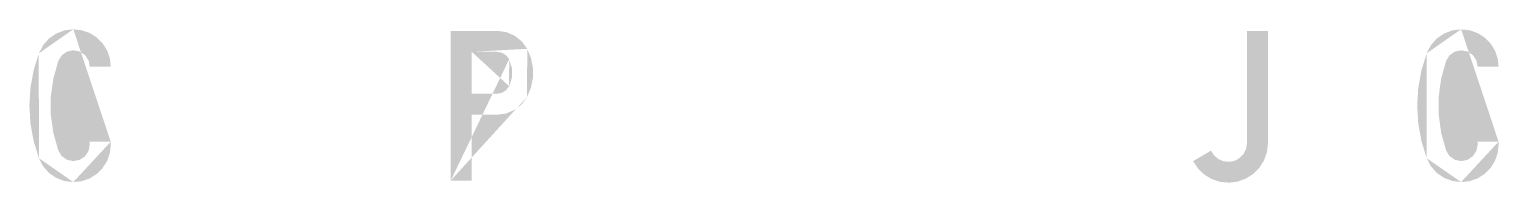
# Model space of a CAD drawing. Extents: x 112 to 979, y -1395 to 159.
# Drawn here: x 440 to 979, y -1395 to -1338 of the extents above.
import ezdxf

# ---------------------------------------------------------------- set-up
doc = ezdxf.new("R2010")
doc.units = 0
doc.header["$LTSCALE"] = 12
doc.header["$MEASUREMENT"] = 0
doc.layers.add('GREEN', color=84, linetype='CONTINUOUS')

msp = doc.modelspace()

# ---------------------------------------------------------------- hatches: boundary and pattern name
at = {"layer": 'GREEN'}
h = msp.add_hatch(color=256, dxfattribs=at)
h.paths.add_polyline_path([(470.01, -1380.72), (469.98, -1380.72)], flags=16)
edge = h.paths.add_edge_path()
edge.add_line((462.3, -1379.62), (470.01, -1379.62))
edge.add_line((470.01, -1379.62), (470.01, -1380.72))
edge.add_line((469.67, -1383.79), (470.01, -1380.72))
edge.add_line((469.67, -1383.79), (468.67, -1386.7))
edge.add_line((468.67, -1386.7), (467.02, -1389.31))
edge.add_line((467.02, -1389.31), (464.85, -1391.5))
edge.add_line((464.85, -1391.5), (462.25, -1393.15))
edge.add_line((462.25, -1393.15), (459.34, -1394.15))
edge.add_line((459.34, -1394.15), (456.27, -1394.49))
edge.add_line((456.27, -1394.49), (453.02, -1394.08))
edge.add_line((453.02, -1394.08), (449.95, -1392.92))
edge.add_line((449.95, -1392.92), (447.27, -1391.06))
edge.add_line((447.27, -1391.06), (445.13, -1388.59))
edge.add_line((445.13, -1388.59), (443.64, -1385.67))
edge.add_line((443.64, -1385.67), (441.71, -1379.41))
edge.add_line((441.71, -1379.41), (440.55, -1372.97))
edge.add_line((440.55, -1372.97), (440.16, -1366.42))
edge.add_line((440.16, -1366.42), (440.55, -1359.9))
edge.add_line((440.55, -1359.9), (441.71, -1353.45))
edge.add_line((441.71, -1353.45), (443.64, -1347.19))
edge.add_line((443.64, -1347.19), (445.13, -1344.28))
edge.add_line((445.13, -1344.28), (447.27, -1341.8))
edge.add_line((447.27, -1341.8), (449.95, -1339.95))
edge.add_line((449.95, -1339.95), (453.02, -1338.76))
edge.add_line((453.02, -1338.76), (456.27, -1338.37))
edge.add_line((456.27, -1338.37), (459.34, -1338.71))
edge.add_line((459.34, -1338.71), (462.25, -1339.71))
edge.add_line((462.25, -1339.71), (464.85, -1341.36))
edge.add_line((464.85, -1341.36), (467.02, -1343.53))
edge.add_line((467.02, -1343.53), (468.67, -1346.16))
edge.add_line((468.67, -1346.16), (469.67, -1349.07))
edge.add_line((469.67, -1349.07), (470.01, -1352.14))
edge.add_line((470.01, -1352.14), (462.3, -1352.14))
edge.add_line((462.3, -1352.14), (461.86, -1349.82))
edge.add_line((461.86, -1349.82), (460.55, -1347.83))
edge.add_line((460.55, -1347.83), (458.59, -1346.52))
edge.add_line((458.59, -1346.52), (456.27, -1346.08))
edge.add_line((456.27, -1346.08), (453.95, -1346.55))
edge.add_line((453.95, -1346.55), (452.02, -1347.91))
edge.add_line((452.02, -1347.91), (450.78, -1349.92))
edge.add_line((450.78, -1349.92), (448.95, -1356.39))
edge.add_line((448.95, -1356.39), (448.02, -1363.07))
edge.add_line((448.02, -1363.07), (448.02, -1369.8))
edge.add_line((448.02, -1369.8), (448.95, -1376.45))
edge.add_line((448.95, -1376.45), (450.78, -1382.91))
edge.add_line((450.78, -1382.91), (452.02, -1384.95))
edge.add_line((452.02, -1384.95), (453.95, -1386.29))
edge.add_line((453.95, -1386.29), (456.27, -1386.78))
edge.add_line((456.27, -1386.78), (458.59, -1386.32))
edge.add_line((458.59, -1386.32), (460.55, -1385))
edge.add_line((460.55, -1385), (461.86, -1383.04))
edge.add_line((461.86, -1383.04), (462.3, -1380.72))
edge.add_line((462.3, -1380.72), (462.3, -1379.62))
edge = h.paths.add_edge_path(flags=16)
edge.add_line((470.01, -1379.62), (469.98, -1379.62))
edge.add_line((456.27, -1338.37), (456.24, -1338.37))
edge.add_line((443.64, -1347.19), (443.61, -1347.19))
edge.add_line((443.64, -1385.67), (443.61, -1385.67))
edge.add_line((456.27, -1394.49), (456.24, -1394.49))
h = msp.add_hatch(color=256, dxfattribs=at)
h.paths.add_polyline_path([(611.67, -1346.62), (611.64, -1346.62)], flags=16)
edge = h.paths.add_edge_path(flags=17)
edge.add_line((602.31, -1362.04), (602.31, -1346.62))
edge.add_line((602.31, -1346.62), (611.67, -1346.62))
edge.add_line((613.42, -1346.98), (611.67, -1346.62))
edge.add_line((613.42, -1346.98), (614.97, -1347.94))
edge.add_line((614.97, -1347.94), (616.05, -1349.38))
edge.add_line((616.05, -1349.38), (617.06, -1352.63))
edge.add_line((617.06, -1352.63), (617.06, -1356.03))
edge.add_line((617.06, -1356.03), (616.05, -1359.28))
edge.add_line((616.05, -1359.28), (614.97, -1360.72))
edge.add_line((614.97, -1360.72), (613.42, -1361.68))
edge.add_line((613.42, -1361.68), (611.67, -1362.04))
edge.add_line((611.67, -1362.04), (602.31, -1362.04))
h.paths.add_polyline_path([(611.64, -1338.94), (611.67, -1338.94)], flags=16)
edge = h.paths.add_edge_path()
edge.add_line((602.31, -1393.92), (594.63, -1393.92))
edge.add_line((594.63, -1393.92), (594.63, -1338.94))
edge.add_line((594.63, -1338.94), (611.67, -1338.94))
edge.add_line((614.97, -1339.38), (611.67, -1338.94))
edge.add_line((614.97, -1339.38), (618.06, -1340.72))
edge.add_line((618.06, -1340.72), (620.69, -1342.81))
edge.add_line((620.69, -1342.81), (622.65, -1345.54))
edge.add_line((622.65, -1345.54), (624.04, -1348.92))
edge.add_line((624.04, -1348.92), (624.76, -1352.5))
edge.add_line((624.76, -1352.5), (624.76, -1356.16))
edge.add_line((624.76, -1356.16), (624.04, -1359.74))
edge.add_line((624.04, -1359.74), (622.65, -1363.12))
edge.add_line((622.65, -1363.12), (620.69, -1365.85))
edge.add_line((620.69, -1365.85), (618.06, -1367.94))
edge.add_line((618.06, -1367.94), (614.97, -1369.28))
edge.add_line((614.97, -1369.28), (611.67, -1369.72))
edge.add_line((611.67, -1369.72), (602.31, -1369.72))
edge.add_line((602.31, -1369.72), (602.31, -1393.92))
edge = h.paths.add_edge_path()
edge.add_line((602.31, -1346.62), (602.29, -1346.62))
edge.add_line((616.05, -1359.28), (616.03, -1359.28))
edge.add_line((616.05, -1349.38), (616.03, -1349.38))
edge.add_line((594.63, -1393.92), (594.61, -1393.92))
edge.add_line((622.65, -1363.12), (622.63, -1363.12))
edge.add_line((622.65, -1345.54), (622.63, -1345.54))
h = msp.add_hatch(color=256, dxfattribs=at)
h.paths.add_polyline_path([(611.67, -1346.62), (611.64, -1346.62)], flags=16)
edge = h.paths.add_edge_path(flags=17)
edge.add_line((602.31, -1362.04), (602.31, -1346.62))
edge.add_line((602.31, -1346.62), (611.67, -1346.62))
edge.add_line((613.42, -1346.98), (611.67, -1346.62))
edge.add_line((613.42, -1346.98), (614.97, -1347.94))
edge.add_line((614.97, -1347.94), (616.05, -1349.38))
edge.add_line((616.05, -1349.38), (617.06, -1352.63))
edge.add_line((617.06, -1352.63), (617.06, -1356.03))
edge.add_line((617.06, -1356.03), (616.05, -1359.28))
edge.add_line((616.05, -1359.28), (614.97, -1360.72))
edge.add_line((614.97, -1360.72), (613.42, -1361.68))
edge.add_line((613.42, -1361.68), (611.67, -1362.04))
edge.add_line((611.67, -1362.04), (602.31, -1362.04))
h.paths.add_polyline_path([(611.64, -1338.94), (611.67, -1338.94)], flags=16)
edge = h.paths.add_edge_path()
edge.add_line((602.31, -1393.92), (594.63, -1393.92))
edge.add_line((594.63, -1393.92), (594.63, -1338.94))
edge.add_line((594.63, -1338.94), (611.67, -1338.94))
edge.add_line((614.97, -1339.38), (611.67, -1338.94))
edge.add_line((614.97, -1339.38), (618.06, -1340.72))
edge.add_line((618.06, -1340.72), (620.69, -1342.81))
edge.add_line((620.69, -1342.81), (622.65, -1345.54))
edge.add_line((622.65, -1345.54), (624.04, -1348.92))
edge.add_line((624.04, -1348.92), (624.76, -1352.5))
edge.add_line((624.76, -1352.5), (624.76, -1356.16))
edge.add_line((624.76, -1356.16), (624.04, -1359.74))
edge.add_line((624.04, -1359.74), (622.65, -1363.12))
edge.add_line((622.65, -1363.12), (620.69, -1365.85))
edge.add_line((620.69, -1365.85), (618.06, -1367.94))
edge.add_line((618.06, -1367.94), (614.97, -1369.28))
edge.add_line((614.97, -1369.28), (611.67, -1369.72))
edge.add_line((611.67, -1369.72), (602.31, -1369.72))
edge.add_line((602.31, -1369.72), (602.31, -1393.92))
edge = h.paths.add_edge_path()
edge.add_line((602.31, -1346.62), (602.29, -1346.62))
edge.add_line((616.05, -1359.28), (616.03, -1359.28))
edge.add_line((616.05, -1349.38), (616.03, -1349.38))
edge.add_line((594.63, -1393.92), (594.61, -1393.92))
edge.add_line((622.65, -1363.12), (622.63, -1363.12))
edge.add_line((622.65, -1345.54), (622.63, -1345.54))
h = msp.add_hatch(color=256, dxfattribs=at)
h.paths.add_polyline_path([(886.54, -1380.18), (886.52, -1380.18)], flags=16)
edge = h.paths.add_edge_path()
edge.add_line((886.54, -1338.94), (886.54, -1380.18))
edge.add_line((886.21, -1382.22), (886.54, -1380.18))
edge.add_line((886.21, -1382.22), (885.31, -1384.1))
edge.add_line((885.31, -1384.1), (883.86, -1385.6))
edge.add_line((883.86, -1385.6), (882.06, -1386.63))
edge.add_line((882.06, -1386.63), (880.02, -1387.04))
edge.add_line((880.02, -1387.04), (877.96, -1386.83))
edge.add_line((877.96, -1386.83), (876.05, -1386.03))
edge.add_line((876.05, -1386.03), (874.45, -1384.69))
edge.add_line((874.45, -1384.69), (873.35, -1382.91))
edge.add_line((873.35, -1382.91), (866.75, -1386.78))
edge.add_line((866.75, -1386.78), (868.53, -1389.46))
edge.add_line((868.53, -1389.46), (870.85, -1391.7))
edge.add_line((870.85, -1391.7), (873.6, -1393.38))
edge.add_line((873.6, -1393.38), (876.67, -1394.39))
edge.add_line((876.67, -1394.39), (879.89, -1394.69))
edge.add_line((879.89, -1394.69), (883.09, -1394.31))
edge.add_line((883.09, -1394.31), (886.1, -1393.2))
edge.add_line((886.1, -1393.2), (888.84, -1391.47))
edge.add_line((888.84, -1391.47), (891.11, -1389.18))
edge.add_line((891.11, -1389.18), (892.81, -1386.42))
edge.add_line((892.81, -1386.42), (893.86, -1383.38))
edge.add_line((893.86, -1383.38), (894.22, -1380.18))
edge.add_line((894.22, -1380.18), (894.22, -1338.94))
edge.add_line((894.22, -1338.94), (886.54, -1338.94))
edge = h.paths.add_edge_path(flags=16)
edge.add_line((894.22, -1380.18), (894.2, -1380.18))
edge.add_line((894.22, -1380.18), (894.2, -1380.18))
edge = h.paths.add_edge_path(flags=16)
edge.add_line((873.35, -1382.91), (873.32, -1382.91))
h = msp.add_hatch(color=256, dxfattribs=at)
h.paths.add_polyline_path([(978.77, -1380.72), (978.74, -1380.72)], flags=16)
edge = h.paths.add_edge_path()
edge.add_line((971.09, -1379.62), (978.77, -1379.62))
edge.add_line((978.77, -1379.62), (978.77, -1380.72))
edge.add_line((978.43, -1383.79), (978.77, -1380.72))
edge.add_line((978.43, -1383.79), (977.43, -1386.7))
edge.add_line((977.43, -1386.7), (975.8, -1389.31))
edge.add_line((975.8, -1389.31), (973.61, -1391.5))
edge.add_line((973.61, -1391.5), (971.01, -1393.15))
edge.add_line((971.01, -1393.15), (968.1, -1394.15))
edge.add_line((968.1, -1394.15), (965.03, -1394.49))
edge.add_line((965.03, -1394.49), (961.78, -1394.08))
edge.add_line((961.78, -1394.08), (958.74, -1392.92))
edge.add_line((958.74, -1392.92), (956.03, -1391.06))
edge.add_line((956.03, -1391.06), (953.89, -1388.59))
edge.add_line((953.89, -1388.59), (952.4, -1385.67))
edge.add_line((952.4, -1385.67), (950.47, -1379.41))
edge.add_line((950.47, -1379.41), (949.31, -1372.97))
edge.add_line((949.31, -1372.97), (948.92, -1366.42))
edge.add_line((948.92, -1366.42), (949.31, -1359.9))
edge.add_line((949.31, -1359.9), (950.47, -1353.45))
edge.add_line((950.47, -1353.45), (952.4, -1347.19))
edge.add_line((952.4, -1347.19), (953.89, -1344.28))
edge.add_line((953.89, -1344.28), (956.03, -1341.8))
edge.add_line((956.03, -1341.8), (958.74, -1339.95))
edge.add_line((958.74, -1339.95), (961.78, -1338.76))
edge.add_line((961.78, -1338.76), (965.03, -1338.37))
edge.add_line((965.03, -1338.37), (968.1, -1338.71))
edge.add_line((968.1, -1338.71), (971.01, -1339.71))
edge.add_line((971.01, -1339.71), (973.61, -1341.36))
edge.add_line((973.61, -1341.36), (975.8, -1343.53))
edge.add_line((975.8, -1343.53), (977.43, -1346.16))
edge.add_line((977.43, -1346.16), (978.43, -1349.07))
edge.add_line((978.43, -1349.07), (978.77, -1352.14))
edge.add_line((978.77, -1352.14), (971.09, -1352.14))
edge.add_line((971.09, -1352.14), (970.62, -1349.82))
edge.add_line((970.62, -1349.82), (969.31, -1347.83))
edge.add_line((969.31, -1347.83), (967.35, -1346.52))
edge.add_line((967.35, -1346.52), (965.03, -1346.08))
edge.add_line((965.03, -1346.08), (962.71, -1346.55))
edge.add_line((962.71, -1346.55), (960.78, -1347.91))
edge.add_line((960.78, -1347.91), (959.54, -1349.92))
edge.add_line((959.54, -1349.92), (957.71, -1356.39))
edge.add_line((957.71, -1356.39), (956.81, -1363.07))
edge.add_line((956.81, -1363.07), (956.81, -1369.8))
edge.add_line((956.81, -1369.8), (957.71, -1376.45))
edge.add_line((957.71, -1376.45), (959.54, -1382.91))
edge.add_line((959.54, -1382.91), (960.78, -1384.95))
edge.add_line((960.78, -1384.95), (962.71, -1386.29))
edge.add_line((962.71, -1386.29), (965.03, -1386.78))
edge.add_line((965.03, -1386.78), (967.35, -1386.32))
edge.add_line((967.35, -1386.32), (969.31, -1385))
edge.add_line((969.31, -1385), (970.62, -1383.04))
edge.add_line((970.62, -1383.04), (971.09, -1380.72))
edge.add_line((971.09, -1380.72), (971.09, -1379.62))
edge = h.paths.add_edge_path(flags=16)
edge.add_line((978.77, -1379.62), (978.74, -1379.62))
edge.add_line((965.03, -1338.37), (965, -1338.37))
edge.add_line((952.4, -1347.19), (952.37, -1347.19))
edge.add_line((952.4, -1385.67), (952.37, -1385.67))
edge.add_line((965.03, -1394.49), (965, -1394.49))

doc.saveas('drawing.dxf')
